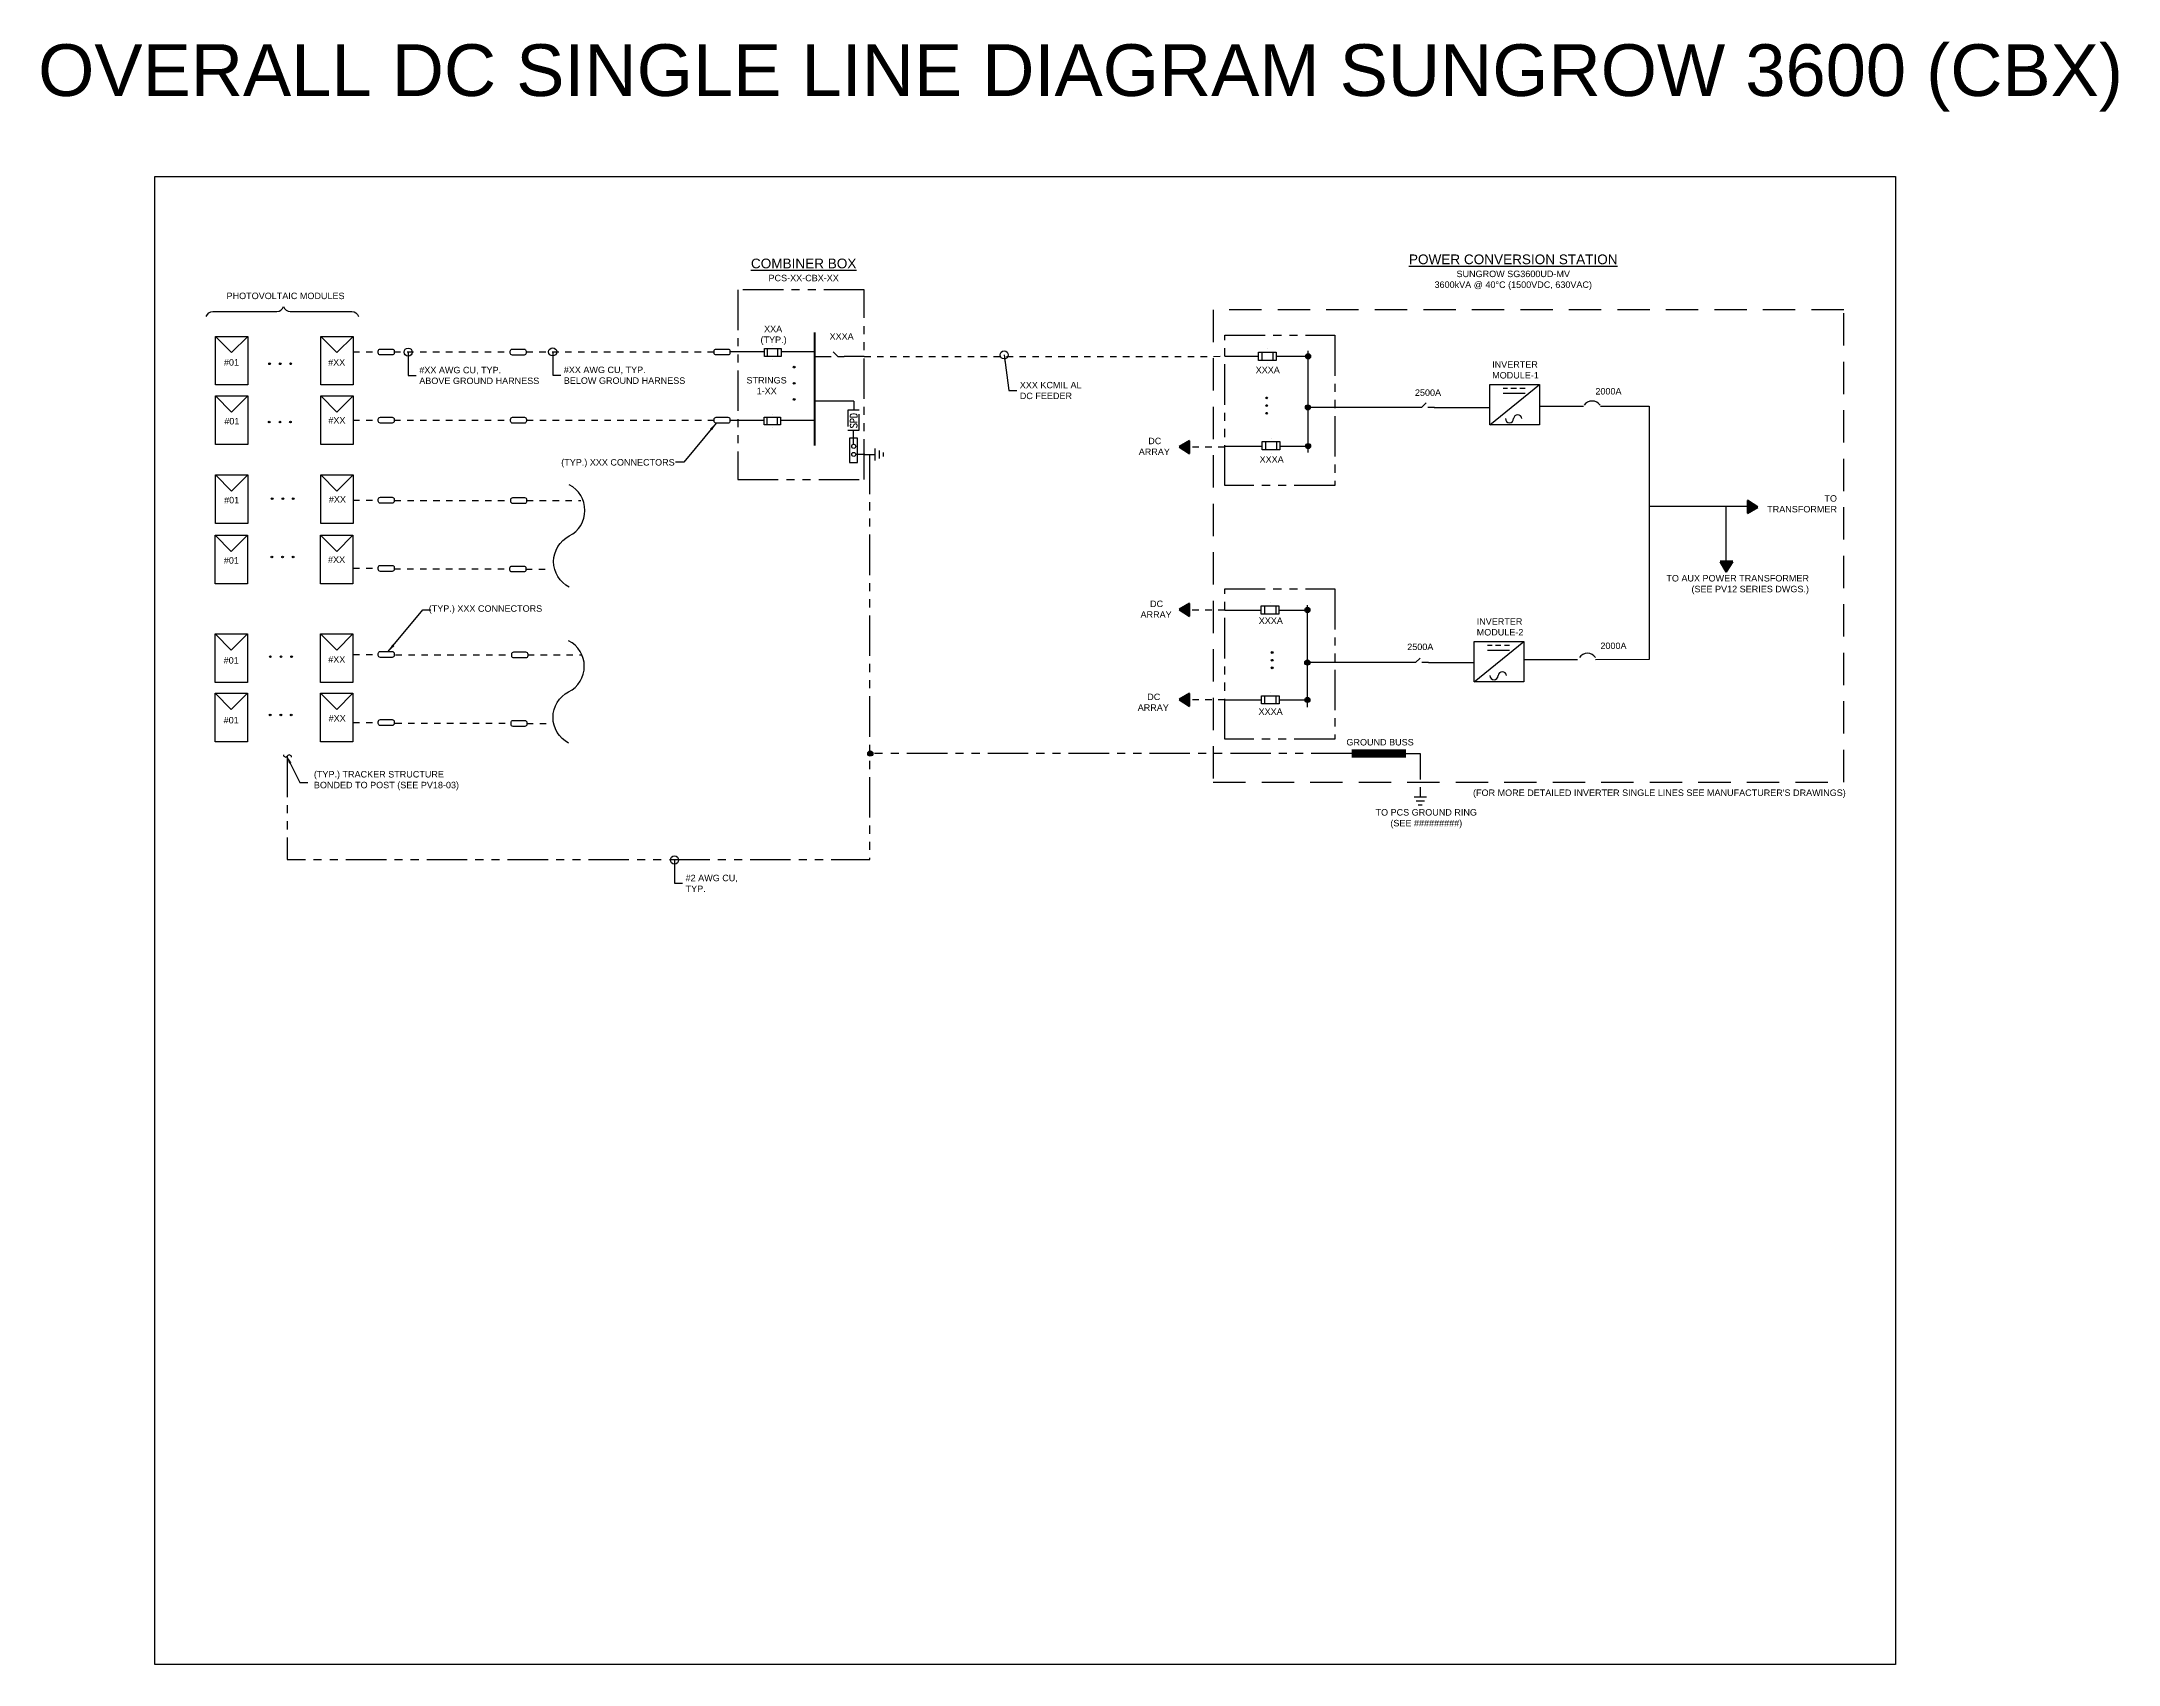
# Model space of a CAD drawing. Header units: feet. Extents: x -17 to 369, y -41 to 98.
# Drawn here: x 246.79 to 278.89, y 0.24 to 25.34 of the extents above; entities that cross this region are included whole.
import ezdxf

# ---------------------------------------------------------------- set-up
doc = ezdxf.new("R2010")
doc.units = ezdxf.units.FT
doc.header["$MEASUREMENT"] = 0
for name, pattern in [('DASHED', [0.75, 0.5, -0.25]), ('DASHED2', [0.375, 0.25, -0.125]), ('HIDDEN', [0.375, 0.25, -0.125]), ('HIDDEN4', [0.0935, 0.0625, -0.031]), ('PHANTOM2', [1.25, 0.625, -0.125, 0.125, -0.125, 0.125, -0.125])]:
    doc.linetypes.add(name, pattern=pattern)
for name, color, linetype in [('E-1LIN', 4, 'Continuous'), ('E-CABL', 133, 'HIDDEN4'), ('E-ELEC-BRDR', 171, 'DASHED2'), ('E-HARN-COMP', 8, 'Continuous'), ('E-HVMV-EQUP', 91, 'Continuous'), ('E-LV-BUS', 32, 'Continuous'), ('E-LV-EQUP', 211, 'Continuous'), ('E-PROD-COND-06F', 4, 'Continuous'), ('E-TEXT', 7, 'Continuous'), ('G-ANNO-TEXT', 1, 'Continuous')]:
    doc.layers.add(name, color=color, linetype=linetype)
doc.layers.add('G-TABL', color=7, linetype='Continuous', lineweight=40)
doc.layers.add('PV-PCS BOUNDARY', color=224, linetype='DASHED2', lineweight=90)
doc.styles.add('FSLR_Notes', font='Simplex.shx', dxfattribs={"width": 0.8, "height": 0.109375})
doc.styles.add('NEI-A', font='arial.ttf')
doc.styles.add('T10', font='romans.shx', dxfattribs={"height": 0.1})
doc.dimstyles.new('NEI-A', dxfattribs={"dimtxt": 0.1, "dimasz": 0.125, "dimexe": 0.0625, "dimexo": 0.0625, "dimgap": 0.0625, "dimtad": 0, "dimtih": 1, "dimtoh": 1, "dimdec": 4, "dimzin": 3, "dimdsep": 46, "dimlunit": 4, "dimtxsty": 'NEI-A', "dimcen": 0, "dimadec": 0, "dimazin": 0, "dimtfac": 0.75, "dimtdec": 4, "dimtofl": 0, "dimtmove": 0, "dimatfit": 3, "dimfxl": 1, "dimfrac": 1, "dimtolj": 1, "dimtzin": 0, "dimarcsym": 0})

# ---------------------------------------------------------------- blocks, each defined once
blk = doc.blocks.new('1-LINE - FUSE')
at = {"layer": 'Defpoints', "color": 2}
for p, q in [((-0.114, 0.137), (-0.114, 0.137)), ((0.114, 0.137), (0.114, 0.137))]:
    blk.add_line(p, q, dxfattribs=at)
at = {"layer": 'E-HVMV-EQUP', "color": 0}
for p, q in [((-0.064, 0.223), (0.064, 0.223)), ((-0.064, 0.05), (0.064, 0.05))]:
    blk.add_line(p, q, dxfattribs=at)
blk.add_lwpolyline([(0.064, 0), (-0.064, 0), (-0.064, 0.273), (0.064, 0.273)], close=True, dxfattribs=at)
blk = doc.blocks.new('03')
at = {"linetype": 'Continuous'}
h = blk.add_hatch(color=256, dxfattribs=at)
h.dxf.hatch_style = 1
h.paths.add_polyline_path([(-0.04, 0, 1), (0.04, 0, 1)])
blk.add_circle((0, 0), 0.04, dxfattribs=at)
blk = doc.blocks.new('E-005')
blk.add_line((-0.384, 0), (0.384, 0.625))
blk.add_lwpolyline([(0.384, 0), (-0.384, 0), (-0.384, 0.625), (0.384, 0.625)], close=True)
at = {"layer": 'E-TEXT'}
for p, q in [((-0.108, 0.564), (-0.177, 0.564)), ((0.163, 0.488), (-0.177, 0.488)), ((0.028, 0.564), (-0.056, 0.564)), ((0.163, 0.564), (0.082, 0.564))]:
    blk.add_line(p, q, dxfattribs=at)
for centre, start, end in [((-0.078, 0.098), 180, 0), ((0.05, 0.093), 4.1036, 175.8964)]:
    blk.add_arc(centre, 0.0642, start, end, dxfattribs=at)
blk = doc.blocks.new('E-015')
for p, q in [((0, 0), (0, -0.15625)), ((-0.09375, -0.15625), (0.09375, -0.15625)), ((-0.0625, -0.21875), (0.0625, -0.21875)), ((-0.03125, -0.28125), (0.03125, -0.28125))]:
    blk.add_line(p, q)
blk = doc.blocks.new('*U38')
at = {"layer": 'Defpoints', "color": 2}
for p, q in [((-0.137, 0.114), (-0.137, 0.114)), ((-0.137, -0.114), (-0.137, -0.114))]:
    blk.add_line(p, q, dxfattribs=at)
at = {"layer": 'E-HVMV-EQUP', "color": 0}
for p, q in [((-0.223, -0.064), (-0.223, 0.064)), ((-0.05, -0.064), (-0.05, 0.064))]:
    blk.add_line(p, q, dxfattribs=at)
blk.add_lwpolyline([(0, 0.064), (0, -0.064), (-0.273, -0.064), (-0.273, 0.064)], close=True, dxfattribs=at)
blk = doc.blocks.new('end break')
for centre, major_axis in [((0.016, 0.06), (-0.0162, -0.0604)), ((-0.016, -0.06), (0.0162, 0.0604))]:
    blk.add_ellipse(centre, major_axis=major_axis, ratio=0.75, start_param=3.141593, end_param=6.283185)
blk = doc.blocks.new('3-LINE - CONTINUATION SYMBOL')
at = {"layer": 'E-HVMV-EQUP', "color": 0}
blk.add_lwpolyline([(-0.1082, 0, -0.611301), (0, 0, 0.611301), (0.1082, 0)], format="xyb", dxfattribs=at)
blk = doc.blocks.new('ARROW')
h = blk.add_hatch()
h.set_pattern_fill('ANSI31', color=256)
h.paths.add_polyline_path([(0, 0), (-0.074, -0.114), (0.066, -0.114)])
h = blk.add_hatch(color=256)
h.dxf.hatch_style = 1
h.paths.add_polyline_path([(0, 0), (-0.074, -0.114), (0.066, -0.114)])
blk.add_lwpolyline([(0, 0), (-0.074, -0.114), (0.066, -0.114), (0, 0)], close=True)
blk = doc.blocks.new('1LIN-DISCONNECT')
at = {"color": 4, "linetype": 'Continuous'}
for points in [[(0, 0), (0, -0.1)], [(0.071, -0.129), (0, -0.2), (0, -0.3)]]:
    blk.add_lwpolyline(points, dxfattribs=at)

msp = doc.modelspace()

# ---------------------------------------------------------------- hatches: boundary and pattern name
at = {"layer": 'E-PROD-COND-06F'}
for points in [[(250.299, 20.353, -1), (250.325, 20.353, -1)], [(250.463, 20.353, -1), (250.49, 20.353, -1)], [(250.625, 20.353, -1), (250.651, 20.353, -1)], [(258.422, 20.315, 1), (258.422, 20.288, 1)], [(258.422, 20.065, 1), (258.422, 20.038, 1)], [(258.422, 19.815, 1), (258.422, 19.788, 1)], [(265.727, 19.812, -1), (265.727, 19.838, -1)], [(265.727, 19.694, -1), (265.727, 19.72, -1)], [(265.727, 19.575, -1), (265.727, 19.601, -1)], [(250.295, 19.452, -1), (250.322, 19.452, -1)], [(250.46, 19.452, -1), (250.486, 19.452, -1)], [(250.621, 19.452, -1), (250.648, 19.452, -1)], [(250.34, 18.266, -1), (250.366, 18.266, -1)], [(250.504, 18.266, -1), (250.531, 18.266, -1)], [(250.666, 18.266, -1), (250.692, 18.266, -1)], [(250.336, 17.365, -1), (250.363, 17.365, -1)], [(250.501, 17.365, -1), (250.527, 17.365, -1)], [(250.662, 17.365, -1), (250.689, 17.365, -1)], [(250.312, 15.823, -1), (250.339, 15.823, -1)], [(250.477, 15.823, -1), (250.504, 15.823, -1)], [(250.638, 15.823, -1), (250.665, 15.823, -1)], [(265.811, 15.875, -1), (265.811, 15.901, -1)], [(265.811, 15.756, -1), (265.811, 15.782, -1)], [(265.811, 15.637, -1), (265.811, 15.664, -1)], [(250.309, 14.922, -1), (250.335, 14.922, -1)], [(250.474, 14.922, -1), (250.5, 14.922, -1)], [(250.635, 14.922, -1), (250.661, 14.922, -1)]]:
    msp.add_hatch(color=7, dxfattribs=at).paths.add_polyline_path(points)

# ---------------------------------------------------------------- linework, layer by layer
for points in [[(248.537, 23.25), (275.446, 23.25), (275.446, 0.239), (248.537, 0.239)], [(259.403, 18.827), (259.403, 19.202), (259.278, 19.202), (259.278, 18.827)]]:
    msp.add_lwpolyline(points, close=True)
for centre in [(259.343, 19.076), (259.343, 18.951)]:
    msp.add_circle(centre, 0.0312)
at = {"layer": 'E-1LIN', "linetype": 'HIDDEN'}
msp.add_lwpolyline([(259.253, 19.635), (259.253, 19.324), (259.429, 19.324), (259.429, 19.635)], close=True, dxfattribs=at)
at = {"layer": 'E-1LIN', "linetype": 'HIDDEN', "flags": 128}
for points in [[(259.341, 19.108), (259.341, 19.324)], [(259.515, 18.95), (259.374, 18.95)]]:
    msp.add_lwpolyline(points, dxfattribs=at)
at = {"layer": 'E-CABL'}
msp.add_line((259.505, 20.463), (260.704, 20.463), dxfattribs=at)
at = {"layer": 'E-CABL', "flags": 128}
for points in [[(251.605, 20.535), (251.994, 20.535)], [(252.239, 20.535), (254.034, 20.535)], [(254.282, 20.535), (257.185, 20.535)], [(260.705, 20.467), (265.078, 20.468)], [(251.605, 19.481), (251.994, 19.481)], [(252.239, 19.481), (254.038, 19.481)], [(254.288, 19.48), (257.185, 19.479)], [(265.078, 19.063), (264.504, 19.063)], [(251.605, 18.244), (251.994, 18.244)], [(252.243, 18.239), (254.042, 18.239)], [(254.287, 18.237), (255.126, 18.237)], [(251.605, 17.19), (251.994, 17.19)], [(252.239, 17.181), (254.029, 17.181)], [(254.274, 17.179), (254.663, 17.179)], [(265.077, 16.544), (264.503, 16.544)], [(251.605, 15.858), (251.994, 15.858)], [(252.259, 15.852), (254.057, 15.852)], [(254.303, 15.85), (255.141, 15.85)], [(265.078, 15.154), (264.504, 15.154)], [(251.605, 14.804), (251.994, 14.804)], [(252.255, 14.794), (254.045, 14.794)], [(254.29, 14.792), (254.679, 14.792)]]:
    msp.add_lwpolyline(points, dxfattribs=at)
at = {"layer": 'E-ELEC-BRDR', "linetype": 'DASHED'}
msp.add_lwpolyline([(274.648, 13.884), (274.648, 21.188), (264.899, 21.188), (264.899, 13.884)], close=True, dxfattribs=at)
at = {"layer": 'E-HARN-COMP'}
for points in [[(252.026, 20.581), (252.207, 20.581, -0.414214), (252.239, 20.549), (252.239, 20.521, -0.414214), (252.207, 20.489), (252.026, 20.489, -0.414214), (251.994, 20.521), (251.994, 20.549, -0.414214)], [(254.066, 20.579), (254.247, 20.579, -0.414214), (254.279, 20.547), (254.279, 20.519, -0.414214), (254.247, 20.487), (254.066, 20.487, -0.414214), (254.034, 20.519), (254.034, 20.547, -0.414214)], [(257.217, 20.581), (257.398, 20.581, -0.414214), (257.43, 20.549), (257.43, 20.521, -0.414214), (257.398, 20.489), (257.217, 20.489, -0.414214), (257.185, 20.521), (257.185, 20.549, -0.414214)], [(252.026, 19.527), (252.207, 19.527, -0.414214), (252.239, 19.495), (252.239, 19.467, -0.414214), (252.207, 19.435), (252.026, 19.435, -0.414214), (251.994, 19.467), (251.994, 19.495, -0.414214)], [(254.07, 19.525), (254.251, 19.525, -0.414214), (254.283, 19.493), (254.283, 19.465, -0.414214), (254.251, 19.433), (254.07, 19.433, -0.414214), (254.038, 19.465), (254.038, 19.493, -0.414214)], [(257.217, 19.525), (257.398, 19.525, -0.414214), (257.43, 19.493), (257.43, 19.465, -0.414214), (257.398, 19.433), (257.217, 19.433, -0.414214), (257.185, 19.465), (257.185, 19.493, -0.414214)], [(252.026, 18.29), (252.207, 18.29, -0.414214), (252.239, 18.258), (252.239, 18.23, -0.414214), (252.207, 18.197), (252.026, 18.197, -0.414214), (251.994, 18.23), (251.994, 18.258, -0.414214)], [(254.074, 18.283), (254.255, 18.283, -0.414214), (254.287, 18.251), (254.287, 18.223, -0.414214), (254.255, 18.191), (254.074, 18.191, -0.414214), (254.042, 18.223), (254.042, 18.251, -0.414214)], [(252.026, 17.236), (252.207, 17.236, -0.414214), (252.239, 17.204), (252.239, 17.176, -0.414214), (252.207, 17.143), (252.026, 17.143, -0.414214), (251.994, 17.176), (251.994, 17.204, -0.414214)], [(254.061, 17.225), (254.242, 17.225, -0.414214), (254.274, 17.193), (254.274, 17.165, -0.414214), (254.242, 17.133), (254.061, 17.133, -0.414214), (254.029, 17.165), (254.029, 17.193, -0.414214)], [(252.026, 15.904), (252.207, 15.904, -0.414214), (252.239, 15.872), (252.239, 15.844, -0.414214), (252.207, 15.812), (252.026, 15.812, -0.414214), (251.994, 15.844), (251.994, 15.872, -0.414214)], [(254.09, 15.896), (254.27, 15.896, -0.414214), (254.303, 15.864), (254.303, 15.836, -0.414214), (254.27, 15.804), (254.09, 15.804, -0.414214), (254.057, 15.836), (254.057, 15.864, -0.414214)], [(252.026, 14.85), (252.207, 14.85, -0.414214), (252.239, 14.818), (252.239, 14.79, -0.414214), (252.207, 14.758), (252.026, 14.758, -0.414214), (251.994, 14.79), (251.994, 14.818, -0.414214)], [(254.077, 14.838), (254.257, 14.838, -0.414214), (254.29, 14.806), (254.29, 14.778, -0.414214), (254.257, 14.746), (254.077, 14.746, -0.414214), (254.045, 14.778), (254.045, 14.806, -0.414214)]]:
    msp.add_lwpolyline(points, format="xyb", close=True, dxfattribs=at)
at = {"layer": 'E-HVMV-EQUP'}
for centre in [(270.757, 19.627), (270.685, 15.727)]:
    msp.add_arc(centre, 0.15, 33.7664, 146.2336, dxfattribs=at)
at = {"layer": 'E-LV-BUS', "flags": 128}
for points in [[(266.362, 20.554), (266.362, 18.98)], [(265.078, 20.468), (265.601, 20.468)], [(265.875, 20.468), (266.366, 20.468)], [(268.02, 19.676), (266.366, 19.676)], [(268.317, 19.676), (269.174, 19.677)], [(269.942, 19.697), (270.622, 19.697)], [(270.885, 19.697), (271.639, 19.698), (271.639, 15.778), (270.809, 15.773)], [(265.078, 19.079), (265.657, 19.079)], [(265.93, 19.079), (266.366, 19.079)], [(271.639, 18.149), (273.237, 18.149)], [(272.825, 18.149), (272.825, 17.212)], [(265.077, 16.544), (265.643, 16.544)], [(265.918, 16.544), (266.353, 16.544)], [(266.35, 16.618), (266.35, 15.043)], [(270.53, 15.774), (269.703, 15.774)], [(267.927, 15.731), (266.356, 15.731)], [(268.227, 15.731), (268.929, 15.731)], [(265.078, 15.154), (265.644, 15.154)], [(265.918, 15.154), (266.354, 15.154)]]:
    msp.add_lwpolyline(points, dxfattribs=at)
at = {"layer": 'E-LV-EQUP', "linetype": 'PHANTOM2'}
msp.add_line((267.04, 14.327), (259.593, 14.327), dxfattribs=at)
at = {"layer": 'E-LV-EQUP', "flags": 128}
for points in [[(249.475, 20.775), (249.725, 20.525), (249.975, 20.775), (249.975, 20.025), (249.475, 20.025), (249.475, 20.775), (249.975, 20.775)], [(251.105, 20.775), (251.355, 20.525), (251.605, 20.775), (251.605, 20.025), (251.105, 20.025), (251.105, 20.775), (251.605, 20.775)], [(249.475, 19.856), (249.725, 19.606), (249.975, 19.856), (249.975, 19.106), (249.475, 19.106), (249.475, 19.856), (249.975, 19.856)], [(251.105, 19.856), (251.355, 19.606), (251.605, 19.856), (251.605, 19.106), (251.105, 19.106), (251.105, 19.856), (251.605, 19.856)], [(249.475, 18.634), (249.725, 18.384), (249.975, 18.634), (249.975, 17.884), (249.475, 17.884), (249.475, 18.634), (249.975, 18.634)], [(251.105, 18.634), (251.355, 18.384), (251.605, 18.634), (251.605, 17.884), (251.105, 17.884), (251.105, 18.634), (251.605, 18.634)], [(249.471, 17.702), (249.721, 17.452), (249.971, 17.702), (249.971, 16.952), (249.471, 16.952), (249.471, 17.702), (249.971, 17.702)], [(251.101, 17.702), (251.351, 17.452), (251.601, 17.702), (251.601, 16.952), (251.101, 16.952), (251.101, 17.702), (251.601, 17.702)], [(249.471, 16.176), (249.721, 15.926), (249.971, 16.176), (249.971, 15.426), (249.471, 15.426), (249.471, 16.176), (249.971, 16.176)], [(251.101, 16.176), (251.351, 15.926), (251.601, 16.176), (251.601, 15.426), (251.101, 15.426), (251.101, 16.176), (251.601, 16.176)], [(249.471, 15.257), (249.721, 15.007), (249.971, 15.257), (249.971, 14.507), (249.471, 14.507), (249.471, 15.257), (249.971, 15.257)], [(251.101, 15.257), (251.351, 15.007), (251.601, 15.257), (251.601, 14.507), (251.101, 14.507), (251.101, 15.257), (251.601, 15.257)]]:
    msp.add_lwpolyline(points, dxfattribs=at)
at = {"layer": 'E-LV-EQUP', "linetype": 'PHANTOM2', "flags": 128}
for points in [[(250.585, 14.278), (250.585, 12.686), (259.593, 12.686), (259.593, 18.95)], [(267.878, 14.327), (268.101, 14.327), (268.101, 13.808)]]:
    msp.add_lwpolyline(points, dxfattribs=at)
at = {"layer": 'E-PROD-COND-06F'}
for p, q in [((257.963, 20.535), (257.43, 20.535)), ((258.727, 20.535), (258.223, 20.535)), ((258.74, 20.464), (258.896, 20.464)), ((259.506, 20.464), (259.195, 20.464)), ((259.346, 19.774), (258.74, 19.774)), ((259.346, 19.775), (259.346, 19.634)), ((257.957, 19.477), (257.43, 19.477)), ((258.721, 19.477), (258.217, 19.477))]:
    msp.add_line(p, q, dxfattribs=at)
at = {"layer": 'E-PROD-COND-06F', "color": 8, "linetype": 'PHANTOM2'}
for points in [[(257.552, 21.498), (257.552, 18.562), (259.506, 18.562), (259.506, 21.498)], [(265.078, 20.794), (266.778, 20.794), (266.778, 18.47), (265.078, 18.47)], [(265.078, 16.871), (266.778, 16.871), (266.778, 14.547), (265.078, 14.547)]]:
    msp.add_lwpolyline(points, close=True, dxfattribs=at)
at = {"layer": 'E-PROD-COND-06F'}
for points, const_width in [([(258.74, 19.084), (258.74, 20.839)], 0.03), ([(267.04, 14.327), (267.878, 14.327)], 0.13)]:
    msp.add_lwpolyline(points, dxfattribs=dict(at, const_width=const_width))
at = {"layer": 'E-PROD-COND-06F', "color": 7}
for centre in [(250.312, 20.353), (250.477, 20.353), (250.638, 20.353), (258.422, 20.301), (258.422, 20.051), (258.422, 19.801), (265.727, 19.825), (265.727, 19.707), (265.727, 19.588), (250.308, 19.452), (250.473, 19.452), (250.635, 19.452), (250.353, 18.266), (250.518, 18.266), (250.679, 18.266), (250.349, 17.365), (250.514, 17.365), (250.676, 17.365), (250.325, 15.823), (250.49, 15.823), (250.652, 15.823), (265.811, 15.888), (265.811, 15.769), (265.811, 15.651), (250.322, 14.922), (250.487, 14.922), (250.648, 14.922)]:
    msp.add_circle(centre, 0.0131, dxfattribs=at)
at = {"layer": 'G-ANNO-TEXT', "flags": 128}
msp.add_lwpolyline([(249.335, 21.085, -0.298343), (249.437, 21.161), (250.427, 21.161, 0.298343), (250.529, 21.237, 0.298343), (250.632, 21.161), (251.585, 21.161, -0.298343), (251.688, 21.085)], format="xyb", dxfattribs=at)

# ---------------------------------------------------------------- block references
at = {"xscale": 7.308600585754728, "yscale": 7.308600585754728, "zscale": 7.308600585754728, "rotation": 89.99999999999997}
for p in [(254.946, 17.69), (254.936, 15.279)]:
    msp.add_blockref('3-LINE - CONTINUATION SYMBOL', p, dxfattribs=at)
at = {"layer": 'E-1LIN', "rotation": 90}
msp.add_blockref('1LIN-DISCONNECT', (258.896, 20.464), dxfattribs=at)
at = {"layer": 'E-1LIN'}
for p in [(269.558, 19.407), (269.319, 15.433)]:
    msp.add_blockref('E-005', p, dxfattribs=at)
at = {"layer": 'E-1LIN', "xscale": -1}
for name, p, rotation in [('1LIN-DISCONNECT', (268.32, 19.676), 270), ('E-015', (259.515, 18.95), 90), ('1LIN-DISCONNECT', (268.227, 15.731), 270)]:
    msp.add_blockref(name, p, dxfattribs=dict(at, rotation=rotation))
msp.add_blockref('E-015', (268.101, 13.808), dxfattribs=at)
at = {"layer": 'E-HVMV-EQUP', "xscale": 0.9394612112319507, "yscale": 0.9394612112319507, "zscale": 0.9394612112319507}
for p in [(258.219, 20.527), (258.213, 19.468)]:
    msp.add_blockref('*U38', p, dxfattribs=at)
at = {"layer": 'E-HVMV-EQUP', "zscale": 2, "rotation": 270}
for p in [(266.366, 20.468), (266.364, 19.678), (266.366, 19.079), (266.356, 16.545), (266.355, 15.733), (266.356, 15.155), (259.599, 14.326)]:
    msp.add_blockref('03', p, dxfattribs=at)
at = {"layer": 'E-LV-EQUP', "rotation": 270}
for p in [(265.601, 20.468), (265.657, 19.086), (265.643, 16.546), (265.644, 15.156)]:
    msp.add_blockref('1-LINE - FUSE', p, dxfattribs=at)
at = {"layer": 'E-LV-EQUP', "xscale": 0.5000000033, "yscale": 0.5000000033, "zscale": 0.5000000033, "rotation": 90}
msp.add_blockref('end break', (250.59, 14.288), dxfattribs=at)
at = {"layer": 'PV-PCS BOUNDARY', "xscale": 1.39854621569094, "yscale": 1.39854621569094, "zscale": 1.39854621569094}
for p, rotation in [((264.374, 19.071), 89.99999999999999), ((273.317, 18.136), 270), ((272.831, 17.138), 180), ((264.374, 16.552), 89.99999999999999), ((264.374, 15.161), 89.99999999999999)]:
    msp.add_blockref('ARROW', p, dxfattribs=dict(at, rotation=rotation))

# ---------------------------------------------------------------- texts
at = {"layer": 'Defpoints', "color": 1, "insert": (262.849, 24.253), "char_height": 0.8, "attachment_point": 8, "style": 'NEI-A'}
msp.add_mtext('OVERALL DC SINGLE LINE DIAGRAM SUNGROW 3600 (CBX)', dxfattribs=at)
at = {"layer": 'G-ANNO-TEXT', "char_height": 0.15, "attachment_point": 2, "style": 'NEI-A'}
for s, insert in [('{\\LCOMBINER BOX\\P\\H0.66667x;\\lPCS-XX-CBX-XX}', (258.569, 21.979)), ('{\\LPOWER CONVERSION STATION\\P\\H0.66667x;\\lSUNGROW SG3600UD-MV\\P3600kVA @ 40%%DC (1500VDC, 630VAC)}', (269.538, 22.043)), ("{\\H0.66667x;(FOR MORE DETAILED INVERTER SINGLE LINES SEE MANUFACTURER'S DRAWINGS)}", (271.797, 13.77))]:
    msp.add_mtext(s, dxfattribs=dict(at, insert=insert))
at = {"layer": 'G-ANNO-TEXT', "char_height": 0.1, "style": 'NEI-A'}
for s, insert, width, attachment_point in [('PHOTOVOLTAIC MODULES', (251.472, 21.402), 1.81785, 6), ('\\pi0.16436;XXA \\P\\pi0.10891;(TYP.)', (257.793, 20.793), 0.60786, 4), ('\\A1;XXXA', (258.969, 20.776), 1.3749, 4), ('\\A1;\\pi0.12608;#01 ', (249.481, 20.374), 0.45816, 4), ('\\A1;#XX ', (251.218, 20.374), 0.45816, 4), ('#XX AWG CU, TYP.\\PABOVE GROUND HARNESS', (252.627, 20.172), 1.95282, 4), ('#XX AWG CU, TYP.\\PBELOW GROUND HARNESS', (254.861, 20.175), 1.95282, 4), ('\\A1;\\pi0.51683;XXXA ', (265.04, 20.257), 1.40596, 4), ('\\A1;INVERTER MODULE-1', (269.212, 20.258), 0.70557, 4), ('\\A1;\\pi0.00869;STRINGS \\P\\pi0.16514;1-XX', (257.677, 20.015), 0.62475, 4), ('XXX KCMIL AL\\PDC FEEDER', (261.91, 19.939), 0.97551, 4), ('\\A1;2500A', (268.018, 19.906), 0.55272, 4), ('\\A1;\\pi-0.08238;2000A', (270.89, 19.927), 0.23531, 4), ('\\A1;\\pi0.12608;#01 ', (249.487, 19.464), 0.45816, 4), ('\\A1;\\pi0.09821;#XX ', (251.123, 19.478), 0.45816, 4), ('\\A1;\\pi0.02492;DC\\P\\pi-0.12245;ARRAY ', (263.871, 19.076), 0.23531, 4), ('\\A1;(TYP.) XXX CONNECTORS', (256.575, 18.814), 2.14397, 6), ('\\A1;\\pi0.16974;XXXA ', (265.447, 18.874), 0.71179, 4), ('\\A1;\\pi0.09821;#XX ', (251.131, 18.256), 0.45816, 4), ('TO TRANSFORMER', (274.542, 18.187), 1.18112, 6), ('\\A1;\\pi0.12608;#01 ', (249.484, 18.244), 0.45816, 4), ('\\A1;\\pi0.12608;#01 ', (249.48, 17.312), 0.45816, 4), ('\\A1;\\pi0.09821;#XX ', (251.118, 17.324), 0.45816, 4), ('TO AUX POWER TRANSFORMER (SEE PV12 SERIES DWGS.)', (274.109, 16.938), 2.20346, 6), ('\\A1;(TYP.) XXX CONNECTORS', (254.527, 16.553), 2.14397, 6), ('\\A1;\\pi0.02492;DC\\P\\pi-0.12245;ARRAY ', (263.899, 16.558), 0.23531, 4), ('\\A1;\\pi0.25176;XXXA ', (265.352, 16.38), 0.87583, 4), ('\\A1;INVERTER MODULE-2', (268.973, 16.284), 0.70557, 4), ('\\A1;\\pi0.12608;#01 ', (249.477, 15.766), 0.45816, 4), ('\\A1;\\pi0.09821;#XX ', (251.121, 15.78), 0.45816, 4), ('\\A1;2500A', (267.899, 15.975), 0.23531, 4), ('\\A1;2000A', (270.885, 15.991), 0.23531, 4), ('\\A1;\\pi0.02492;DC\\P\\pi-0.12245;ARRAY ', (263.855, 15.119), 0.23531, 4), ('\\A1;\\pi0.12608;#01 ', (249.477, 14.841), 0.45816, 4), ('\\A1;#XX ', (251.226, 14.87), 0.45816, 4), ('\\A1;\\pi0.25176;XXXA ', (265.349, 14.974), 0.87583, 4), ('\\A1;\\pi0.00422;GROUND BUSS', (266.955, 14.5), 1.03381, 4), ('(TYP.) TRACKER STRUCTURE BONDED TO POST (SEE PV18-03)', (250.998, 13.907), 2.53409, 4), ('\\A1;\\pi0.45508;TO PCS GROUND RING \\P\\pi0.68441;(SEE #########)', (266.954, 13.318), 2.46596, 4), ('#2 AWG CU, TYP.', (256.744, 12.318), 0.98039, 4)]:
    msp.add_mtext(s, dxfattribs=dict(at, insert=insert, width=width, attachment_point=attachment_point))
at = {"layer": 'G-TABL', "insert": (259.286, 19.591), "char_height": 0.1094, "attachment_point": 3, "rotation": 90, "style": 'FSLR_Notes'}
msp.add_mtext_dynamic_manual_height_columns('SPD', width=0.02378, gutter_width=0.547, heights=[0], dxfattribs=at)

# ---------------------------------------------------------------- leaders
at = {"layer": 'G-ANNO-TEXT', "annotation_type": 0, "has_hookline": 1}
for points, override, hookline_direction, text_width in [([(252.455, 20.533), (252.455, 20.173), (252.58, 20.173)], {"dimgap": 0.046875, "dimtad": 0, "dimtxsty": 'T10', "dimldrblk": 'DotBlank'}, 0, 1.848), ([(254.689, 20.537), (254.689, 20.177), (254.814, 20.177)], {"dimgap": 0.046875, "dimtad": 0, "dimtxsty": 'T10', "dimldrblk": 'DotBlank'}, 0, 1.861), ([(261.668, 20.49), (261.738, 19.942), (261.863, 19.942)], {"dimgap": 0.046875, "dimtad": 0, "dimtxsty": 'T10', "dimldrblk": 'DotBlank'}, 0, 0.949), ([(257.217, 19.433), (256.714, 18.83), (256.589, 18.83)], {"dimgap": 0.046875, "dimtad": 0}, 1, 1.738), ([(252.146, 15.903), (252.68, 16.549), (252.805, 16.549)], {"dimgap": 0.046875, "dimtad": 0}, 0, 1.738), ([(250.577, 14.291), (250.779, 13.877), (250.904, 13.877)], {"dimgap": 0.046875, "dimtad": 0, "dimtxsty": 'T10'}, 0, 2.228), ([(256.572, 12.68), (256.572, 12.319), (256.697, 12.319)], {"dimgap": 0.046875, "dimtad": 0, "dimtxsty": 'T10', "dimldrblk": 'DotBlank'}, 0, 0.793)]:
    msp.add_leader(points, dimstyle='NEI-A', override=override, dxfattribs=dict(at, hookline_direction=hookline_direction, text_width=text_width))

doc.saveas('drawing.dxf')
